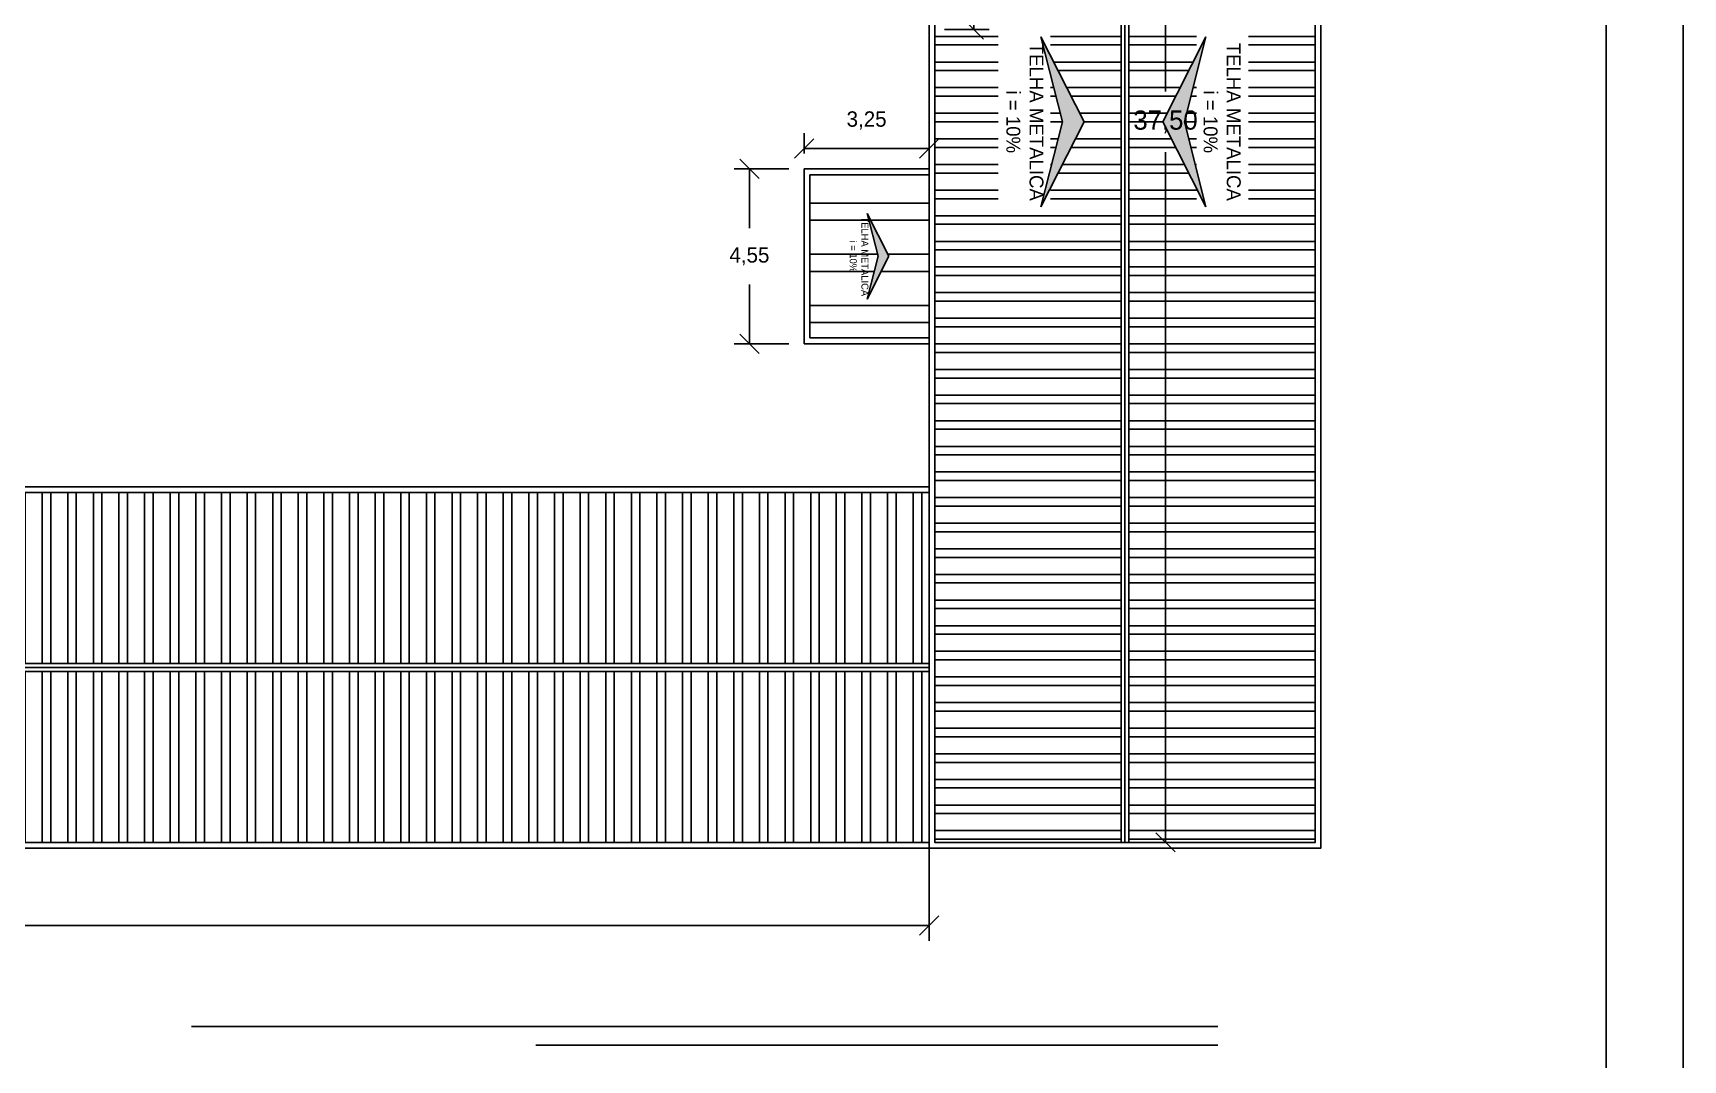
# Model space of a CAD drawing. Header units: inches. Extents: x 1211 to 1586, y 4594 to 4984.
# Drawn here: x 1500.54 to 1522.01, y 4748.51 to 4761.88 of the extents above; entities that cross this region are included whole.
import ezdxf

# ---------------------------------------------------------------- set-up
doc = ezdxf.new("R2010")
doc.units = ezdxf.units.IN
doc.header["$MEASUREMENT"] = 0
for name, color, linetype in [('0.4', 8, 'Continuous'), ('0.8', 8, 'Continuous'), ('02', 2, 'Continuous'), ('1', 1, 'Continuous'), ('S2MARGF', 4, 'Continuous'), ('S2MARGG', 13, 'Continuous')]:
    doc.layers.add(name, color=color, linetype=linetype)
doc.dimstyles.new('cota 1-200', dxfattribs={"dimtxt": 0.25, "dimasz": 0.25, "dimexe": 0.2, "dimexo": 0.2, "dimgap": 0.25, "dimtad": 1, "dimtih": 1, "dimtoh": 1, "dimlfac": 2, "dimzin": 1, "dimtxsty": 'Standard', "dimblk": 'OBLIQUE', "dimcen": 0.5, "dimclrd": 8, "dimclre": 8, "dimclrt": 8, "dimazin": 0, "dimtfac": 1, "dimtmove": 0, "dimatfit": 1, "dimldrblk": 'OBLIQUE', "dimfxl": 1, "dimarcsym": 0})
doc.dimstyles.new('ISO-25 1 200', dxfattribs={"dimtxt": 0.2, "dimasz": 0.25, "dimexe": 0.2, "dimexo": 0.2, "dimgap": 0.25, "dimtad": 1, "dimtih": 1, "dimtoh": 1, "dimlfac": 2, "dimzin": 1, "dimtxsty": 'Standard', "dimblk": 'OBLIQUE', "dimcen": 2, "dimclrd": 8, "dimclre": 8, "dimclrt": 8, "dimazin": 0, "dimtfac": 1, "dimtmove": 0, "dimatfit": 1, "dimldrblk": 'OBLIQUE', "dimfxl": 1, "dimarcsym": 0})

# ---------------------------------------------------------------- blocks, each defined once
blk = doc.blocks.new('_OBLIQUE')
at = {"color": 0, "linetype": 'ByBlock'}
blk.add_line((-0.5, -0.5), (0.5, 0.5), dxfattribs=at)
blk = doc.blocks.new('*D242')
at = {"color": 8, "lineweight": -2, "transparency": 16777216}
for p, q in [((1514.949, 4770.095), (1515.476, 4770.095)), ((1515.276, 4770.095), (1515.276, 4761.116)), ((1515.276, 4751.345), (1515.276, 4760.324)), ((1514.949, 4751.345), (1515.476, 4751.345))]:
    blk.add_line(p, q, dxfattribs=at)
at = {"layer": 'Defpoints', "color": 0, "transparency": 16777216}
for p in [(1514.749, 4770.095), (1514.749, 4751.345), (1515.276, 4751.345)]:
    blk.add_point(p, dxfattribs=at)
at = {"color": 8, "lineweight": -2, "transparency": 16777216, "xscale": 0.25, "yscale": 0.25, "zscale": 0.25}
for p, rotation in [((1515.276, 4770.095), 90), ((1515.276, 4751.345), 270)]:
    blk.add_blockref('_OBLIQUE', p, dxfattribs=dict(at, rotation=rotation))
at = {"color": 8, "transparency": 16777216, "insert": (1515.276, 4760.72), "char_height": 0.25, "attachment_point": 5}
blk.add_mtext('37,50', dxfattribs=at)
blk = doc.blocks.new('*D244')
at = {"color": 8, "lineweight": -2, "transparency": 16777216}
for p, q in [((1485.774, 4753.42), (1485.774, 4750.064)), ((1512.199, 4753.42), (1512.199, 4750.064)), ((1512.199, 4750.264), (1485.774, 4750.264))]:
    blk.add_line(p, q, dxfattribs=at)
at = {"layer": 'Defpoints', "color": 0, "transparency": 16777216}
for p in [(1485.774, 4753.62), (1512.199, 4753.62), (1485.774, 4750.264)]:
    blk.add_point(p, dxfattribs=at)
at = {"color": 8, "lineweight": -2, "transparency": 16777216, "xscale": 0.25, "yscale": 0.25, "zscale": 0.25, "rotation": 180}
blk.add_blockref('_OBLIQUE', (1485.774, 4750.264), dxfattribs=at)
at = {"color": 8, "lineweight": -2, "transparency": 16777216, "xscale": 0.25, "yscale": 0.25, "zscale": 0.25}
blk.add_blockref('_OBLIQUE', (1512.199, 4750.264), dxfattribs=at)
at = {"color": 8, "transparency": 16777216, "insert": (1498.986, 4750.659), "char_height": 0.25, "attachment_point": 5}
blk.add_mtext('52,85', dxfattribs=at)
blk = doc.blocks.new('*D249')
at = {"color": 8, "lineweight": -2, "transparency": 16777216}
for p, q in [((1512.399, 4766.595), (1512.983, 4766.595)), ((1512.783, 4766.595), (1512.783, 4764.653)), ((1512.783, 4761.92), (1512.783, 4763.862)), ((1512.399, 4761.92), (1512.983, 4761.92))]:
    blk.add_line(p, q, dxfattribs=at)
at = {"layer": 'Defpoints', "color": 0, "transparency": 16777216}
for p in [(1512.199, 4766.595), (1512.783, 4766.595), (1512.199, 4761.92)]:
    blk.add_point(p, dxfattribs=at)
at = {"color": 8, "lineweight": -2, "transparency": 16777216, "xscale": 0.25, "yscale": 0.25, "zscale": 0.25}
for p, rotation in [((1512.783, 4766.595), 90), ((1512.783, 4761.92), 270)]:
    blk.add_blockref('_OBLIQUE', p, dxfattribs=dict(at, rotation=rotation))
at = {"color": 8, "transparency": 16777216, "insert": (1512.783, 4764.258), "char_height": 0.25, "attachment_point": 5}
blk.add_mtext('9,35', dxfattribs=at)
blk = doc.blocks.new('*D296')
at = {"layer": '02', "color": 8, "lineweight": -2, "transparency": 16777216}
for p, q in [((1510.374, 4760.108), (1509.661, 4760.108)), ((1509.861, 4760.108), (1509.861, 4759.337)), ((1509.861, 4757.833), (1509.861, 4758.603)), ((1510.374, 4757.833), (1509.661, 4757.833))]:
    blk.add_line(p, q, dxfattribs=at)
at = {"layer": 'Defpoints', "color": 0, "transparency": 16777216}
for p in [(1510.574, 4760.108, 0.002), (1509.861, 4757.833), (1510.574, 4757.833, 0.002)]:
    blk.add_point(p, dxfattribs=at)
at = {"layer": '02', "color": 8, "lineweight": -2, "transparency": 16777216, "xscale": 0.25, "yscale": 0.25, "zscale": 0.25}
for p, rotation in [((1509.861, 4760.108), 90), ((1509.861, 4757.833), 270)]:
    blk.add_blockref('_OBLIQUE', p, dxfattribs=dict(at, rotation=rotation))
at = {"layer": '02', "color": 8, "transparency": 16777216, "insert": (1509.861, 4758.97), "char_height": 0.2, "attachment_point": 5}
blk.add_mtext('4,55', dxfattribs=at)
blk = doc.blocks.new('*D297')
at = {"layer": '02', "color": 8, "lineweight": -2, "transparency": 16777216}
for p, q in [((1510.574, 4760.308), (1510.574, 4760.572)), ((1512.199, 4760.308), (1512.199, 4760.572)), ((1510.574, 4760.372), (1512.199, 4760.372))]:
    blk.add_line(p, q, dxfattribs=at)
at = {"layer": 'Defpoints', "color": 0, "transparency": 16777216}
for p in [(1512.199, 4760.372), (1510.574, 4760.108, 0.002), (1512.199, 4760.108, 0.002)]:
    blk.add_point(p, dxfattribs=at)
at = {"layer": '02', "color": 8, "lineweight": -2, "transparency": 16777216, "xscale": 0.25, "yscale": 0.25, "zscale": 0.25, "rotation": 180}
blk.add_blockref('_OBLIQUE', (1510.574, 4760.372), dxfattribs=at)
at = {"layer": '02', "color": 8, "lineweight": -2, "transparency": 16777216, "xscale": 0.25, "yscale": 0.25, "zscale": 0.25}
blk.add_blockref('_OBLIQUE', (1512.199, 4760.372), dxfattribs=at)
at = {"layer": '02', "color": 8, "transparency": 16777216, "insert": (1511.386, 4760.738), "char_height": 0.2, "attachment_point": 5}
blk.add_mtext('3,25', dxfattribs=at)

msp = doc.modelspace()

# ---------------------------------------------------------------- hatches: boundary and pattern name
at = {"layer": '0.4'}
h = msp.add_hatch(dxfattribs=at)
h.set_pattern_fill('ANSI32,_O', color=256, scale=0.035, angle=45)
h.set_pattern_definition([(90, (1489.9889, 4771.68557), (-0.333375, 3e-17), []), (90, (1490.10002, 4771.7967), (-0.333375, 3e-17), [])])
h.paths.add_polyline_path([(1491.1286, 4772.3452), (1485.6986, 4772.3452), (1485.6986, 4770.8727), (1491.1286, 4770.8727)])
h.paths.add_polyline_path([(1490.2461, 4758.0202), (1488.7736, 4758.0202), (1488.7736, 4755.9702), (1490.2461, 4755.9702)])
h.paths.add_polyline_path([(1509.2736, 4777.1202), (1485.7736, 4777.1202), (1485.7736, 4774.8702), (1509.2736, 4774.8702)])
h.paths.add_polyline_path([(1497.878, 4775.7936), (1498.9861, 4775.5134), (1500.0942, 4775.7936), (1498.9861, 4775.2332)], flags=16)
h.paths.add_polyline_path([(1509.2736, 4774.7702), (1485.7736, 4774.7702), (1485.7736, 4772.5202), (1509.2736, 4772.5202)])
h.paths.add_polyline_path([(1497.878, 4773.6468), (1498.9861, 4774.2071), (1500.0942, 4773.6468), (1498.9861, 4773.9269)], flags=16)
h.paths.add_polyline_path([(1512.1986, 4766.5952), (1485.7736, 4766.5952), (1485.7736, 4764.3452), (1512.1986, 4764.3452)])
h.paths.add_polyline_path([(1500.0942, 4765.3686), (1498.9861, 4764.8082), (1497.878, 4765.3686), (1498.9861, 4765.0884)], flags=16)
h.paths.add_polyline_path([(1512.1986, 4764.2452), (1485.7736, 4764.2452), (1485.7736, 4761.9952), (1512.1986, 4761.9952)])
h.paths.add_polyline_path([(1500.0942, 4763.2218), (1498.9861, 4763.5019), (1497.878, 4763.2218), (1498.9861, 4763.7821)], flags=16)
h.paths.add_polyline_path([(1512.1986, 4755.8952), (1485.7736, 4755.8952), (1485.7736, 4753.6702), (1512.1986, 4753.6702)])
h.paths.add_polyline_path([(1500.0942, 4754.6936), (1498.9861, 4754.1332), (1497.878, 4754.6936), (1498.9861, 4754.4134)], flags=16)
h.paths.add_polyline_path([(1512.1986, 4753.5702), (1485.7736, 4753.5702), (1485.7736, 4751.3452), (1512.1986, 4751.3452)])
h.paths.add_polyline_path([(1500.0942, 4752.5468), (1498.9861, 4752.8269), (1497.878, 4752.5468), (1498.9861, 4753.1071)], flags=16)
h.paths.add_polyline_path([(1517.1736, 4776.5552), (1514.0516, 4776.5552), (1514.0516, 4774.0402), (1516.2236, 4774.0402, 0.4142136), (1517.1736, 4774.9902)])
h.paths.add_polyline_path([(1515.0234, 4775.2028), (1515.6037, 4775.056), (1516.1841, 4775.2028), (1515.6037, 4774.9093)], flags=16)
h.paths.add_polyline_path([(1497.8635, 4775.6689), (1500.1028, 4775.6689), (1500.1028, 4776.3462), (1497.8635, 4776.3462)], flags=24)
h.paths.add_polyline_path([(1497.8635, 4773.092), (1500.1028, 4773.092), (1500.1028, 4773.7693), (1497.8635, 4773.7693)], flags=24)
h.paths.add_polyline_path([(1497.8635, 4765.2439), (1500.1028, 4765.2439), (1500.1028, 4765.9212), (1497.8635, 4765.9212)], flags=24)
h.paths.add_polyline_path([(1497.8635, 4762.667), (1500.1028, 4762.667), (1500.1028, 4763.3443), (1497.8635, 4763.3443)], flags=24)
h.paths.add_polyline_path([(1497.8635, 4754.5689), (1500.1028, 4754.5689), (1500.1028, 4755.2462), (1497.8635, 4755.2462)], flags=24)
h.paths.add_polyline_path([(1497.8635, 4751.992), (1500.1028, 4751.992), (1500.1028, 4752.6693), (1497.8635, 4752.6693)], flags=24)
h.paths.add_polyline_path([(1515.0158, 4775.1375), (1516.1886, 4775.1375), (1516.1886, 4775.4922), (1515.0158, 4775.4922)], flags=24)
h.paths.add_polyline_path([(1489.002, 4756.6638), (1490.1216, 4756.6638), (1490.1216, 4757.0025), (1489.002, 4757.0025)], flags=24)
h.paths.add_polyline_path([(1487.7747, 4771.3983), (1488.8943, 4771.3983), (1488.8943, 4771.7369), (1487.7747, 4771.7369)], flags=24)
at = {"layer": '0.8'}
h = msp.add_hatch(dxfattribs=at)
h.set_pattern_fill('ANSI32', color=256, scale=0.07, angle=315)
h.set_pattern_definition([(0, (-658.04086, 4128.9178), (2e-16, 0.66675), []), (0, (-657.8186, 4128.69557), (2e-16, 0.66675), [])])
h.paths.add_polyline_path([(1510.6486, 4760.0327), (1510.6486, 4757.9077), (1512.1986, 4757.9077), (1512.1986, 4760.0327)])
h.paths.add_polyline_path([(1511.3935, 4759.5283), (1511.6758, 4758.9702), (1511.3935, 4758.412), (1511.5347, 4758.9702)], flags=16)
h.paths.add_polyline_path([(1511.1141, 4759.5356), (1511.1141, 4758.4077), (1511.4553, 4758.4077), (1511.4553, 4759.5356)], flags=24)
at = {"layer": '1'}
for points in [[(1513.935, 4760.7202), (1513.6548, 4759.6121), (1514.2152, 4760.7202), (1513.6548, 4761.8283)], [(1515.5215, 4760.7202), (1515.8016, 4759.6121), (1515.2413, 4760.7202), (1515.8016, 4761.8283)], [(1511.5347, 4758.9702), (1511.3935, 4758.412), (1511.6758, 4758.9702), (1511.3935, 4759.5283)]]:
    msp.add_hatch(color=256, dxfattribs=at).paths.add_polyline_path(points)

# ---------------------------------------------------------------- linework, layer by layer
at = {"layer": '0.4', "linetype": 'Continuous'}
for p, q in [((1512.2736, 4761.8318, 0.0022), (1513.1001, 4761.8318, 0.0022)), ((1513.7774, 4761.8318, 0.0022), (1514.6986, 4761.8318, 0.0022)), ((1514.7986, 4761.8318, 0.0022), (1515.677, 4761.8318, 0.0022)), ((1516.3543, 4761.8318, 0.0022), (1517.2236, 4761.8318, 0.0022)), ((1512.2736, 4761.7207, 0.0022), (1513.1001, 4761.7207, 0.0022)), ((1513.7774, 4761.7207, 0.0022), (1514.6986, 4761.7207, 0.0022)), ((1514.7986, 4761.7207, 0.0022), (1515.677, 4761.7207, 0.0022)), ((1516.3543, 4761.7207, 0.0022), (1517.2236, 4761.7207, 0.0022)), ((1512.2736, 4761.4984, 0.0022), (1513.1001, 4761.4984, 0.0022)), ((1512.2736, 4761.3873, 0.0022), (1513.1001, 4761.3873, 0.0022)), ((1513.8216, 4761.4984, 0.0022), (1514.6986, 4761.4984, 0.0022)), ((1513.8778, 4761.3873, 0.0022), (1514.6986, 4761.3873, 0.0022)), ((1514.7986, 4761.4984, 0.0022), (1515.6349, 4761.4984, 0.0022)), ((1514.7986, 4761.3873, 0.0022), (1515.5787, 4761.3873, 0.0022)), ((1516.3543, 4761.4984, 0.0022), (1517.2236, 4761.4984, 0.0022)), ((1516.3543, 4761.3873, 0.0022), (1517.2236, 4761.3873, 0.0022)), ((1512.2736, 4761.1651, 0.0022), (1513.1001, 4761.1651, 0.0022)), ((1513.7774, 4761.1651, 0.0022), (1513.8225, 4761.1651, 0.0022)), ((1513.9902, 4761.1651, 0.0022), (1514.6986, 4761.1651, 0.0022)), ((1514.7986, 4761.1651, 0.0022), (1515.4663, 4761.1651, 0.0022)), ((1515.634, 4761.1651, 0.0022), (1515.677, 4761.1651, 0.0022)), ((1516.3543, 4761.1651, 0.0022), (1517.2236, 4761.1651, 0.0022)), ((1512.2736, 4761.0539, 0.0022), (1513.1001, 4761.0539, 0.0022)), ((1513.7774, 4761.0539, 0.0022), (1513.8506, 4761.0539, 0.0022)), ((1514.0464, 4761.0539, 0.0022), (1514.6986, 4761.0539, 0.0022)), ((1514.7986, 4761.0539, 0.0022), (1515.4101, 4761.0539, 0.0022)), ((1515.6059, 4761.0539, 0.0022), (1515.677, 4761.0539, 0.0022)), ((1516.3543, 4761.0539, 0.0022), (1517.2236, 4761.0539, 0.0022)), ((1512.2736, 4760.8317, 0.0022), (1513.1001, 4760.8317, 0.0022)), ((1512.2736, 4760.7206, 0.0022), (1513.1001, 4760.7206, 0.0022)), ((1513.7774, 4760.8317, 0.0022), (1513.9068, 4760.8317, 0.0022)), ((1513.7774, 4760.7206, 0.0022), (1513.9349, 4760.7206, 0.0022)), ((1514.1588, 4760.8317, 0.0022), (1514.6986, 4760.8317, 0.0022)), ((1514.215, 4760.7206, 0.0022), (1514.6986, 4760.7206, 0.0022)), ((1514.7986, 4760.8317, 0.0022), (1515.2977, 4760.8317, 0.0022)), ((1514.7986, 4760.7206, 0.0022), (1515.2415, 4760.7206, 0.0022)), ((1515.5216, 4760.7206, 0.0022), (1515.677, 4760.7206, 0.0022)), ((1515.5497, 4760.8317, 0.0022), (1515.677, 4760.8317, 0.0022)), ((1516.3543, 4760.8317, 0.0022), (1517.2236, 4760.8317, 0.0022)), ((1516.3543, 4760.7206, 0.0022), (1517.2236, 4760.7206, 0.0022)), ((1512.2736, 4760.4983, 0.0022), (1513.1001, 4760.4983, 0.0022)), ((1512.2736, 4760.3872, 0.0022), (1513.1001, 4760.3872, 0.0022)), ((1513.7774, 4760.4983, 0.0022), (1513.8789, 4760.4983, 0.0022)), ((1513.7774, 4760.3872, 0.0022), (1513.8508, 4760.3872, 0.0022)), ((1514.0468, 4760.3872, 0.0022), (1514.6986, 4760.3872, 0.0022)), ((1514.103, 4760.4983, 0.0022), (1514.6986, 4760.4983, 0.0022)), ((1514.7986, 4760.4983, 0.0022), (1515.3535, 4760.4983, 0.0022)), ((1514.7986, 4760.3872, 0.0022), (1515.4097, 4760.3872, 0.0022)), ((1515.5776, 4760.4983, 0.0022), (1515.677, 4760.4983, 0.0022)), ((1515.6057, 4760.3872, 0.0022), (1515.677, 4760.3872, 0.0022)), ((1516.3543, 4760.4983, 0.0022), (1517.2236, 4760.4983, 0.0022)), ((1516.3543, 4760.3872, 0.0022), (1517.2236, 4760.3872, 0.0022)), ((1512.2736, 4760.1649, 0.0022), (1513.1001, 4760.1649, 0.0022)), ((1513.7774, 4760.1649, 0.0022), (1513.7946, 4760.1649, 0.0022)), ((1513.9344, 4760.1649, 0.0022), (1514.6986, 4760.1649, 0.0022)), ((1514.7986, 4760.1649, 0.0022), (1515.5221, 4760.1649, 0.0022)), ((1515.6619, 4760.1649, 0.0022), (1515.677, 4760.1649, 0.0022)), ((1516.3543, 4760.1649, 0.0022), (1517.2236, 4760.1649, 0.0022)), ((1512.2736, 4760.0538, 0.0022), (1513.1001, 4760.0538, 0.0022)), ((1513.8782, 4760.0538, 0.0022), (1514.6986, 4760.0538, 0.0022)), ((1514.7986, 4760.0538, 0.0022), (1515.5783, 4760.0538, 0.0022)), ((1516.3543, 4760.0538, 0.0022), (1517.2236, 4760.0538, 0.0022)), ((1512.2736, 4759.8316, 0.0022), (1513.1001, 4759.8316, 0.0022)), ((1512.2736, 4759.7204, 0.0022), (1513.1001, 4759.7204, 0.0022)), ((1513.7774, 4759.8316, 0.0022), (1514.6986, 4759.8316, 0.0022)), ((1513.7774, 4759.7204, 0.0022), (1514.6986, 4759.7204, 0.0022)), ((1514.7986, 4759.8316, 0.0022), (1515.677, 4759.8316, 0.0022)), ((1514.7986, 4759.7204, 0.0022), (1515.677, 4759.7204, 0.0022)), ((1516.3543, 4759.8316, 0.0022), (1517.2236, 4759.8316, 0.0022)), ((1516.3543, 4759.7204, 0.0022), (1517.2236, 4759.7204, 0.0022)), ((1512.2736, 4759.4982, 0.0022), (1514.6986, 4759.4982, 0.0022)), ((1514.7986, 4759.4982, 0.0022), (1517.2236, 4759.4982, 0.0022)), ((1512.2736, 4759.3871, 0.0022), (1514.6986, 4759.3871, 0.0022)), ((1514.7986, 4759.3871, 0.0022), (1517.2236, 4759.3871, 0.0022)), ((1512.2736, 4759.1648, 0.0022), (1514.6986, 4759.1648, 0.0022)), ((1512.2736, 4759.0537, 0.0022), (1514.6986, 4759.0537, 0.0022)), ((1514.7986, 4759.1648, 0.0022), (1517.2236, 4759.1648, 0.0022)), ((1514.7986, 4759.0537, 0.0022), (1517.2236, 4759.0537, 0.0022)), ((1512.2736, 4758.8314, 0.0022), (1514.6986, 4758.8314, 0.0022)), ((1514.7986, 4758.8314, 0.0022), (1517.2236, 4758.8314, 0.0022)), ((1512.2736, 4758.7203, 0.0022), (1514.6986, 4758.7203, 0.0022)), ((1514.7986, 4758.7203, 0.0022), (1517.2236, 4758.7203, 0.0022)), ((1512.2736, 4758.4981, 0.0022), (1514.6986, 4758.4981, 0.0022)), ((1512.2736, 4758.3869, 0.0022), (1514.6986, 4758.3869, 0.0022)), ((1514.7986, 4758.4981, 0.0022), (1517.2236, 4758.4981, 0.0022)), ((1514.7986, 4758.3869, 0.0022), (1517.2236, 4758.3869, 0.0022)), ((1512.2736, 4758.1647, 0.0022), (1514.6986, 4758.1647, 0.0022)), ((1514.7986, 4758.1647, 0.0022), (1517.2236, 4758.1647, 0.0022)), ((1512.2736, 4758.0536, 0.0022), (1514.6986, 4758.0536, 0.0022)), ((1514.7986, 4758.0536, 0.0022), (1517.2236, 4758.0536, 0.0022)), ((1512.2736, 4757.8313, 0.0022), (1514.6986, 4757.8313, 0.0022)), ((1512.2736, 4757.7202, 0.0022), (1514.6986, 4757.7202, 0.0022)), ((1514.7986, 4757.8313, 0.0022), (1517.2236, 4757.8313, 0.0022)), ((1514.7986, 4757.7202, 0.0022), (1517.2236, 4757.7202, 0.0022)), ((1512.2736, 4757.4979, 0.0022), (1514.6986, 4757.4979, 0.0022)), ((1512.2736, 4757.3868, 0.0022), (1514.6986, 4757.3868, 0.0022)), ((1514.7986, 4757.4979, 0.0022), (1517.2236, 4757.4979, 0.0022)), ((1514.7986, 4757.3868, 0.0022), (1517.2236, 4757.3868, 0.0022)), ((1512.2736, 4757.1646, 0.0022), (1514.6986, 4757.1646, 0.0022)), ((1514.7986, 4757.1646, 0.0022), (1517.2236, 4757.1646, 0.0022)), ((1512.2736, 4757.0534, 0.0022), (1514.6986, 4757.0534, 0.0022)), ((1514.7986, 4757.0534, 0.0022), (1517.2236, 4757.0534, 0.0022)), ((1512.2736, 4756.8312, 0.0022), (1514.6986, 4756.8312, 0.0022)), ((1512.2736, 4756.7201, 0.0022), (1514.6986, 4756.7201, 0.0022)), ((1514.7986, 4756.8312, 0.0022), (1517.2236, 4756.8312, 0.0022)), ((1514.7986, 4756.7201, 0.0022), (1517.2236, 4756.7201, 0.0022)), ((1512.2736, 4756.4978, 0.0022), (1514.6986, 4756.4978, 0.0022)), ((1514.7986, 4756.4978, 0.0022), (1517.2236, 4756.4978, 0.0022)), ((1512.2736, 4756.3867, 0.0022), (1514.6986, 4756.3867, 0.0022)), ((1514.7986, 4756.3867, 0.0022), (1517.2236, 4756.3867, 0.0022)), ((1512.2736, 4756.1644, 0.0022), (1514.6986, 4756.1644, 0.0022)), ((1512.2736, 4756.0533, 0.0022), (1514.6986, 4756.0533, 0.0022)), ((1514.7986, 4756.1644, 0.0022), (1517.2236, 4756.1644, 0.0022)), ((1514.7986, 4756.0533, 0.0022), (1517.2236, 4756.0533, 0.0022)), ((1512.2736, 4755.8311, 0.0022), (1514.6986, 4755.8311, 0.0022)), ((1514.7986, 4755.8311, 0.0022), (1517.2236, 4755.8311, 0.0022)), ((1512.2736, 4755.7199, 0.0022), (1514.6986, 4755.7199, 0.0022)), ((1514.7986, 4755.7199, 0.0022), (1517.2236, 4755.7199, 0.0022)), ((1512.2736, 4755.4977, 0.0022), (1514.6986, 4755.4977, 0.0022)), ((1512.2736, 4755.3866, 0.0022), (1514.6986, 4755.3866, 0.0022)), ((1514.7986, 4755.4977, 0.0022), (1517.2236, 4755.4977, 0.0022)), ((1514.7986, 4755.3866, 0.0022), (1517.2236, 4755.3866, 0.0022)), ((1512.2736, 4755.1643, 0.0022), (1514.6986, 4755.1643, 0.0022)), ((1514.7986, 4755.1643, 0.0022), (1517.2236, 4755.1643, 0.0022)), ((1512.2736, 4755.0532, 0.0022), (1514.6986, 4755.0532, 0.0022)), ((1514.7986, 4755.0532, 0.0022), (1517.2236, 4755.0532, 0.0022)), ((1512.2736, 4754.8309, 0.0022), (1514.6986, 4754.8309, 0.0022)), ((1512.2736, 4754.7198, 0.0022), (1514.6986, 4754.7198, 0.0022)), ((1514.7986, 4754.8309, 0.0022), (1517.2236, 4754.8309, 0.0022)), ((1514.7986, 4754.7198, 0.0022), (1517.2236, 4754.7198, 0.0022)), ((1512.2736, 4754.4976, 0.0022), (1514.6986, 4754.4976, 0.0022)), ((1514.7986, 4754.4976, 0.0022), (1517.2236, 4754.4976, 0.0022)), ((1512.2736, 4754.3864, 0.0022), (1514.6986, 4754.3864, 0.0022)), ((1514.7986, 4754.3864, 0.0022), (1517.2236, 4754.3864, 0.0022)), ((1512.2736, 4754.1642, 0.0022), (1514.6986, 4754.1642, 0.0022)), ((1514.7986, 4754.1642, 0.0022), (1517.2236, 4754.1642, 0.0022)), ((1512.2736, 4754.0531, 0.0022), (1514.6986, 4754.0531, 0.0022)), ((1514.7986, 4754.0531, 0.0022), (1517.2236, 4754.0531, 0.0022)), ((1512.2736, 4753.8308, 0.0022), (1514.6986, 4753.8308, 0.0022)), ((1512.2736, 4753.7197, 0.0022), (1514.6986, 4753.7197, 0.0022)), ((1514.7986, 4753.8308, 0.0022), (1517.2236, 4753.8308, 0.0022)), ((1514.7986, 4753.7197, 0.0022), (1517.2236, 4753.7197, 0.0022)), ((1512.2736, 4753.4974, 0.0022), (1514.6986, 4753.4974, 0.0022)), ((1514.7986, 4753.4974, 0.0022), (1517.2236, 4753.4974, 0.0022)), ((1512.2736, 4753.3863, 0.0022), (1514.6986, 4753.3863, 0.0022)), ((1514.7986, 4753.3863, 0.0022), (1517.2236, 4753.3863, 0.0022)), ((1512.2736, 4753.1641, 0.0022), (1514.6986, 4753.1641, 0.0022)), ((1512.2736, 4753.0529, 0.0022), (1514.6986, 4753.0529, 0.0022)), ((1514.7986, 4753.1641, 0.0022), (1517.2236, 4753.1641, 0.0022)), ((1514.7986, 4753.0529, 0.0022), (1517.2236, 4753.0529, 0.0022)), ((1512.2736, 4752.8307, 0.0022), (1514.6986, 4752.8307, 0.0022)), ((1514.7986, 4752.8307, 0.0022), (1517.2236, 4752.8307, 0.0022)), ((1512.2736, 4752.7196, 0.0022), (1514.6986, 4752.7196, 0.0022)), ((1514.7986, 4752.7196, 0.0022), (1517.2236, 4752.7196, 0.0022)), ((1512.2736, 4752.4973, 0.0022), (1514.6986, 4752.4973, 0.0022)), ((1512.2736, 4752.3862, 0.0022), (1514.6986, 4752.3862, 0.0022)), ((1514.7986, 4752.4973, 0.0022), (1517.2236, 4752.4973, 0.0022)), ((1514.7986, 4752.3862, 0.0022), (1517.2236, 4752.3862, 0.0022)), ((1512.2736, 4752.1639, 0.0022), (1514.6986, 4752.1639, 0.0022)), ((1514.7986, 4752.1639, 0.0022), (1517.2236, 4752.1639, 0.0022)), ((1512.2736, 4752.0528, 0.0022), (1514.6986, 4752.0528, 0.0022)), ((1514.7986, 4752.0528, 0.0022), (1517.2236, 4752.0528, 0.0022)), ((1512.2736, 4751.8306, 0.0022), (1514.6986, 4751.8306, 0.0022)), ((1512.2736, 4751.7194, 0.0022), (1514.6986, 4751.7194, 0.0022)), ((1514.7986, 4751.8306, 0.0022), (1517.2236, 4751.8306, 0.0022)), ((1514.7986, 4751.7194, 0.0022), (1517.2236, 4751.7194, 0.0022)), ((1512.2736, 4751.4972, 0.0022), (1514.6986, 4751.4972, 0.0022)), ((1514.7986, 4751.4972, 0.0022), (1517.2236, 4751.4972, 0.0022)), ((1512.2736, 4751.3861, 0.0022), (1514.6986, 4751.3861, 0.0022)), ((1514.7986, 4751.3861, 0.0022), (1517.2236, 4751.3861, 0.0022))]:
    msp.add_line(p, q, dxfattribs=at)
at = {"layer": '0.8'}
for p, q in [((1515.9578, 4748.9508, 0.0022), (1502.6007, 4748.9508, 0.0022)), ((1515.9578, 4748.708, 0.0022), (1507.0798, 4748.708, 0.0022))]:
    msp.add_line(p, q, dxfattribs=at)
at = {"layer": '1'}
for p, q in [((1514.6986, 4770.0952, 0.0022), (1514.6986, 4751.3452, 0.0022)), ((1514.7486, 4770.0952, 0.0022), (1514.7486, 4751.3452, 0.0022)), ((1514.7986, 4770.0952, 0.0022), (1514.7986, 4751.3452, 0.0022)), ((1513.935, 4760.7202, 0.0022), (1513.6548, 4761.8283, 0.0022)), ((1514.2152, 4760.7202, 0.0022), (1513.6548, 4761.8283, 0.0022)), ((1515.2413, 4760.7202, 0.0022), (1515.8016, 4761.8283, 0.0022)), ((1515.5215, 4760.7202, 0.0022), (1515.8016, 4761.8283, 0.0022)), ((1513.6548, 4759.6121, 0.0022), (1513.935, 4760.7202, 0.0022)), ((1514.2152, 4760.7202, 0.0022), (1513.6548, 4759.6121, 0.0022)), ((1515.2413, 4760.7202, 0.0022), (1515.8016, 4759.6121, 0.0022)), ((1515.8016, 4759.6121, 0.0022), (1515.5215, 4760.7202, 0.0022)), ((1512.1986, 4760.1077, 0.0022), (1510.5736, 4760.1077, 0.0022)), ((1510.5736, 4757.8327, 0.0022), (1510.5736, 4760.1077, 0.0022)), ((1512.1986, 4760.0327, 0.0022), (1510.6486, 4760.0327, 0.0022)), ((1510.6486, 4757.9077, 0.0022), (1510.6486, 4760.0327, 0.0022)), ((1511.5347, 4758.9702, 0.0022), (1511.3935, 4759.5283, 0.0022)), ((1511.6758, 4758.9702, 0.0022), (1511.3935, 4759.5283, 0.0022)), ((1511.3935, 4758.412, 0.0022), (1511.5347, 4758.9702, 0.0022)), ((1511.6758, 4758.9702, 0.0022), (1511.3935, 4758.412, 0.0022)), ((1512.1986, 4757.8327, 0.0022), (1510.5736, 4757.8327, 0.0022)), ((1512.1986, 4757.9077, 0.0022), (1510.6486, 4757.9077, 0.0022)), ((1512.1986, 4755.8952, 0.0022), (1485.7736, 4755.8952, 0.0022)), ((1485.7736, 4753.6702, 0.0022), (1512.1986, 4753.6702, 0.0022)), ((1485.7736, 4753.6202, 0.0022), (1512.1986, 4753.6202, 0.0022)), ((1485.7736, 4753.5702, 0.0022), (1512.1986, 4753.5702, 0.0022)), ((1485.7736, 4751.3452, 0.0022), (1512.1986, 4751.3452, 0.0022))]:
    msp.add_line(p, q, dxfattribs=at)
at = {"layer": '1', "elevation": 0.0022}
for points in [[(1512.1986, 4766.6702), (1512.1986, 4751.2702), (1517.2986, 4751.2702), (1517.2986, 4769.4191), (1517.2986, 4770.1702), (1512.1986, 4770.1702), (1512.1986, 4766.6702)], [(1485.6986, 4755.9702), (1485.6986, 4751.2702), (1512.1986, 4751.2702), (1512.1986, 4755.9702), (1485.6986, 4755.9702)]]:
    msp.add_lwpolyline(points, dxfattribs=at)
msp.add_lwpolyline([(1512.2736, 4766.6702), (1512.2736, 4751.3452), (1517.2236, 4751.3452), (1517.2236, 4769.4191), (1517.2236, 4770.0952), (1512.2736, 4770.0952)], close=True, dxfattribs=at)
at = {"layer": 'S2MARGF'}
msp.add_lwpolyline([(1416.61, 4703.1632), (1522.01, 4703.1632), (1522.01, 4787.2632), (1416.61, 4787.2632)], close=True, dxfattribs=at)
at = {"layer": 'S2MARGG'}
msp.add_line((1521.01, 4704.1632), (1521.01, 4786.2632), dxfattribs=at)

# ---------------------------------------------------------------- texts
at = {"layer": '1', "rotation": 270}
for insert, char_height, width, attachment_point in [((1513.6874, 4760.7202, 0.0022), 0.180888, 3.141781, 2), ((1515.7691, 4760.7202, 0.0022), 0.180888, 3.141781, 8), ((1511.4099, 4758.9702, 0.0022), 0.091115, 1.582545, 2)]:
    msp.add_mtext('TELHA METALICA\\Pi = 10%', dxfattribs=dict(at, insert=insert, char_height=char_height, width=width, attachment_point=attachment_point))

# ---------------------------------------------------------------- dimensions: what is measured, and where the dimension line sits
for base, p1, p2, picture, middle in [((1515.2762, 4751.3452, 0.0022), (1514.7486, 4770.0952, 0.0022), (1514.7486, 4751.3452, 0.0022), '*D242', (1515.2762, 4760.7202, 0.0022)), ((1512.7829, 4766.5952, 0.0022), (1512.1986, 4761.9202, 0.0022), (1512.1986, 4766.5952, 0.0022), '*D249', (1512.7829, 4764.2577, 0.0022))]:
    dim = msp.add_linear_dim(base=base, p1=p1, p2=p2, angle=90, dimstyle='cota 1-200')
    dim.commit()
    dim.dimension.update_dxf_attribs({"geometry": picture, "text_midpoint": middle})
dim = msp.add_linear_dim(base=(1485.7736, 4750.2636, 0.0022), p1=(1512.1986, 4753.6202, 0.0022), p2=(1485.7736, 4753.6202, 0.0022), dimstyle='cota 1-200')
dim.commit()
dim.dimension.update_dxf_attribs({"geometry": '*D244', "text_midpoint": (1498.9861, 4750.6594, 0.0022)})
at = {"layer": '02'}
dim = msp.add_linear_dim(base=(1512.1986, 4760.3717), p1=(1510.5736, 4760.1077, 0.0022), p2=(1512.1986, 4760.1077, 0.0022), dimstyle='ISO-25 1 200', dxfattribs=at)
dim.commit()
dim.dimension.update_dxf_attribs({"geometry": '*D297', "text_midpoint": (1511.3861, 4760.7384)})
dim = msp.add_linear_dim(base=(1509.8606, 4757.8327), p1=(1510.5736, 4760.1077, 0.0022), p2=(1510.5736, 4757.8327, 0.0022), angle=90, dimstyle='ISO-25 1 200', dxfattribs=at)
dim.commit()
dim.dimension.update_dxf_attribs({"geometry": '*D296', "text_midpoint": (1509.8606, 4758.9702)})

doc.saveas('drawing.dxf')
